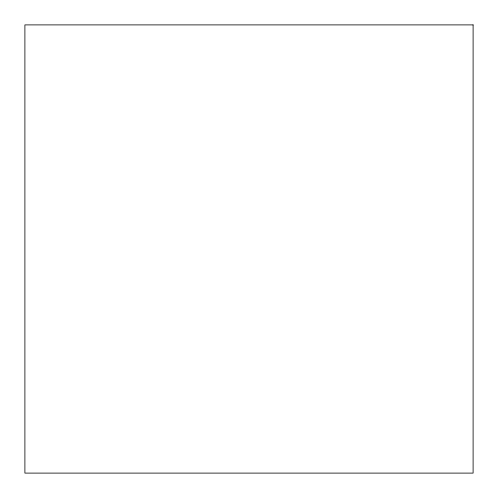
<?xml version="1.0" encoding="UTF-8"?>
<svg xmlns="http://www.w3.org/2000/svg" width="498" height="498" viewBox="0 0 498 498"><rect width="100%" height="100%" fill="white"/><g stroke="black" fill="none" stroke-linecap="round" stroke-linejoin="round"><path stroke-width="0.75" d="M473.1 24.9L24.9 24.9L24.9 473.1L473.1 473.1L473.1 24.9"/></g></svg>
